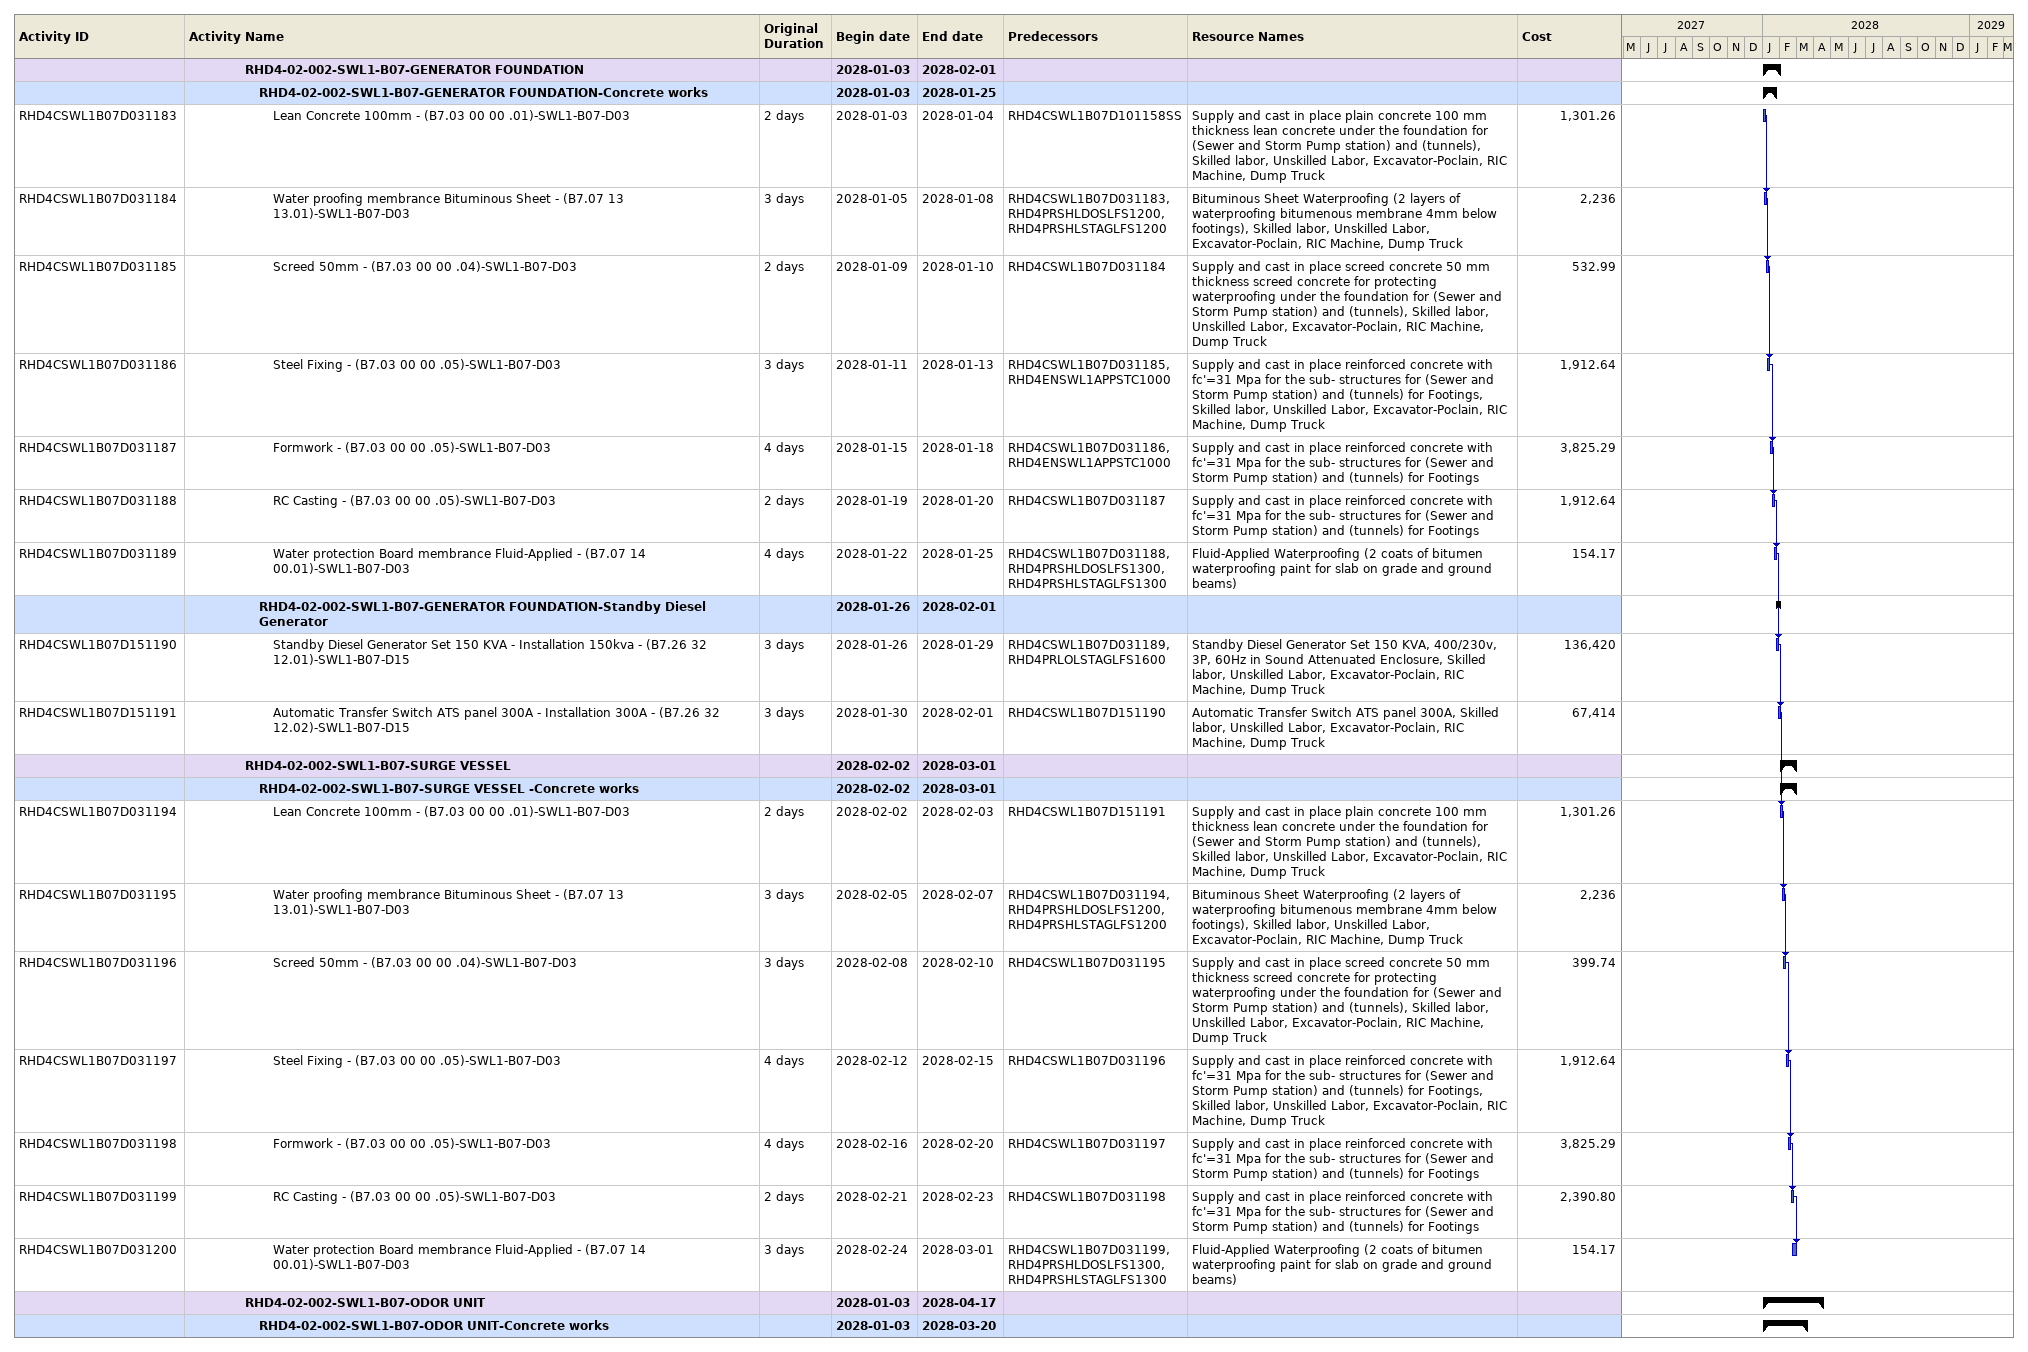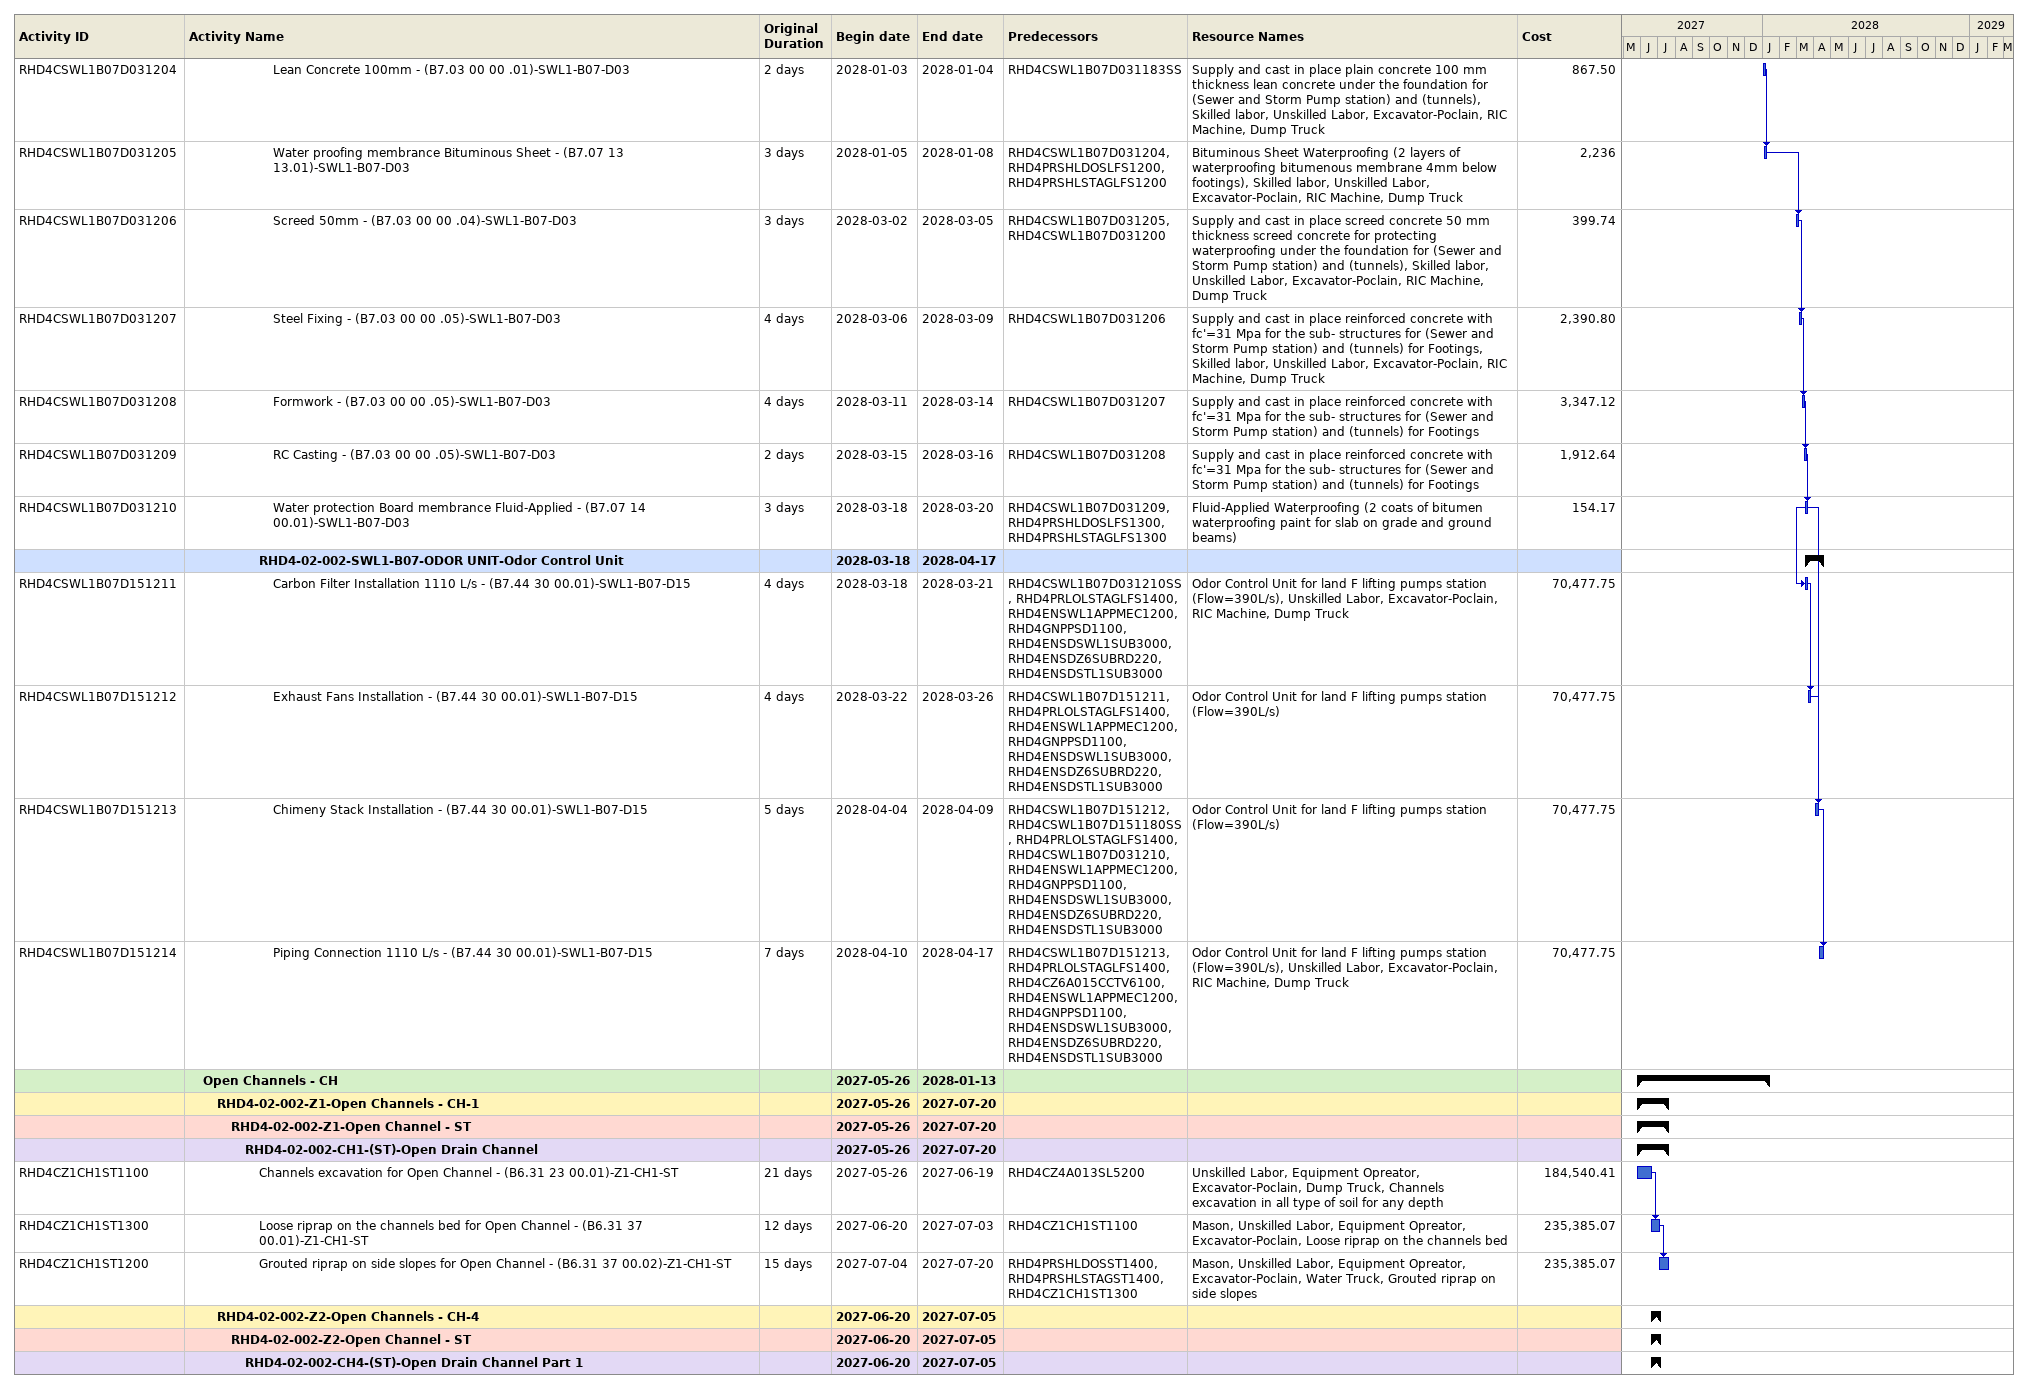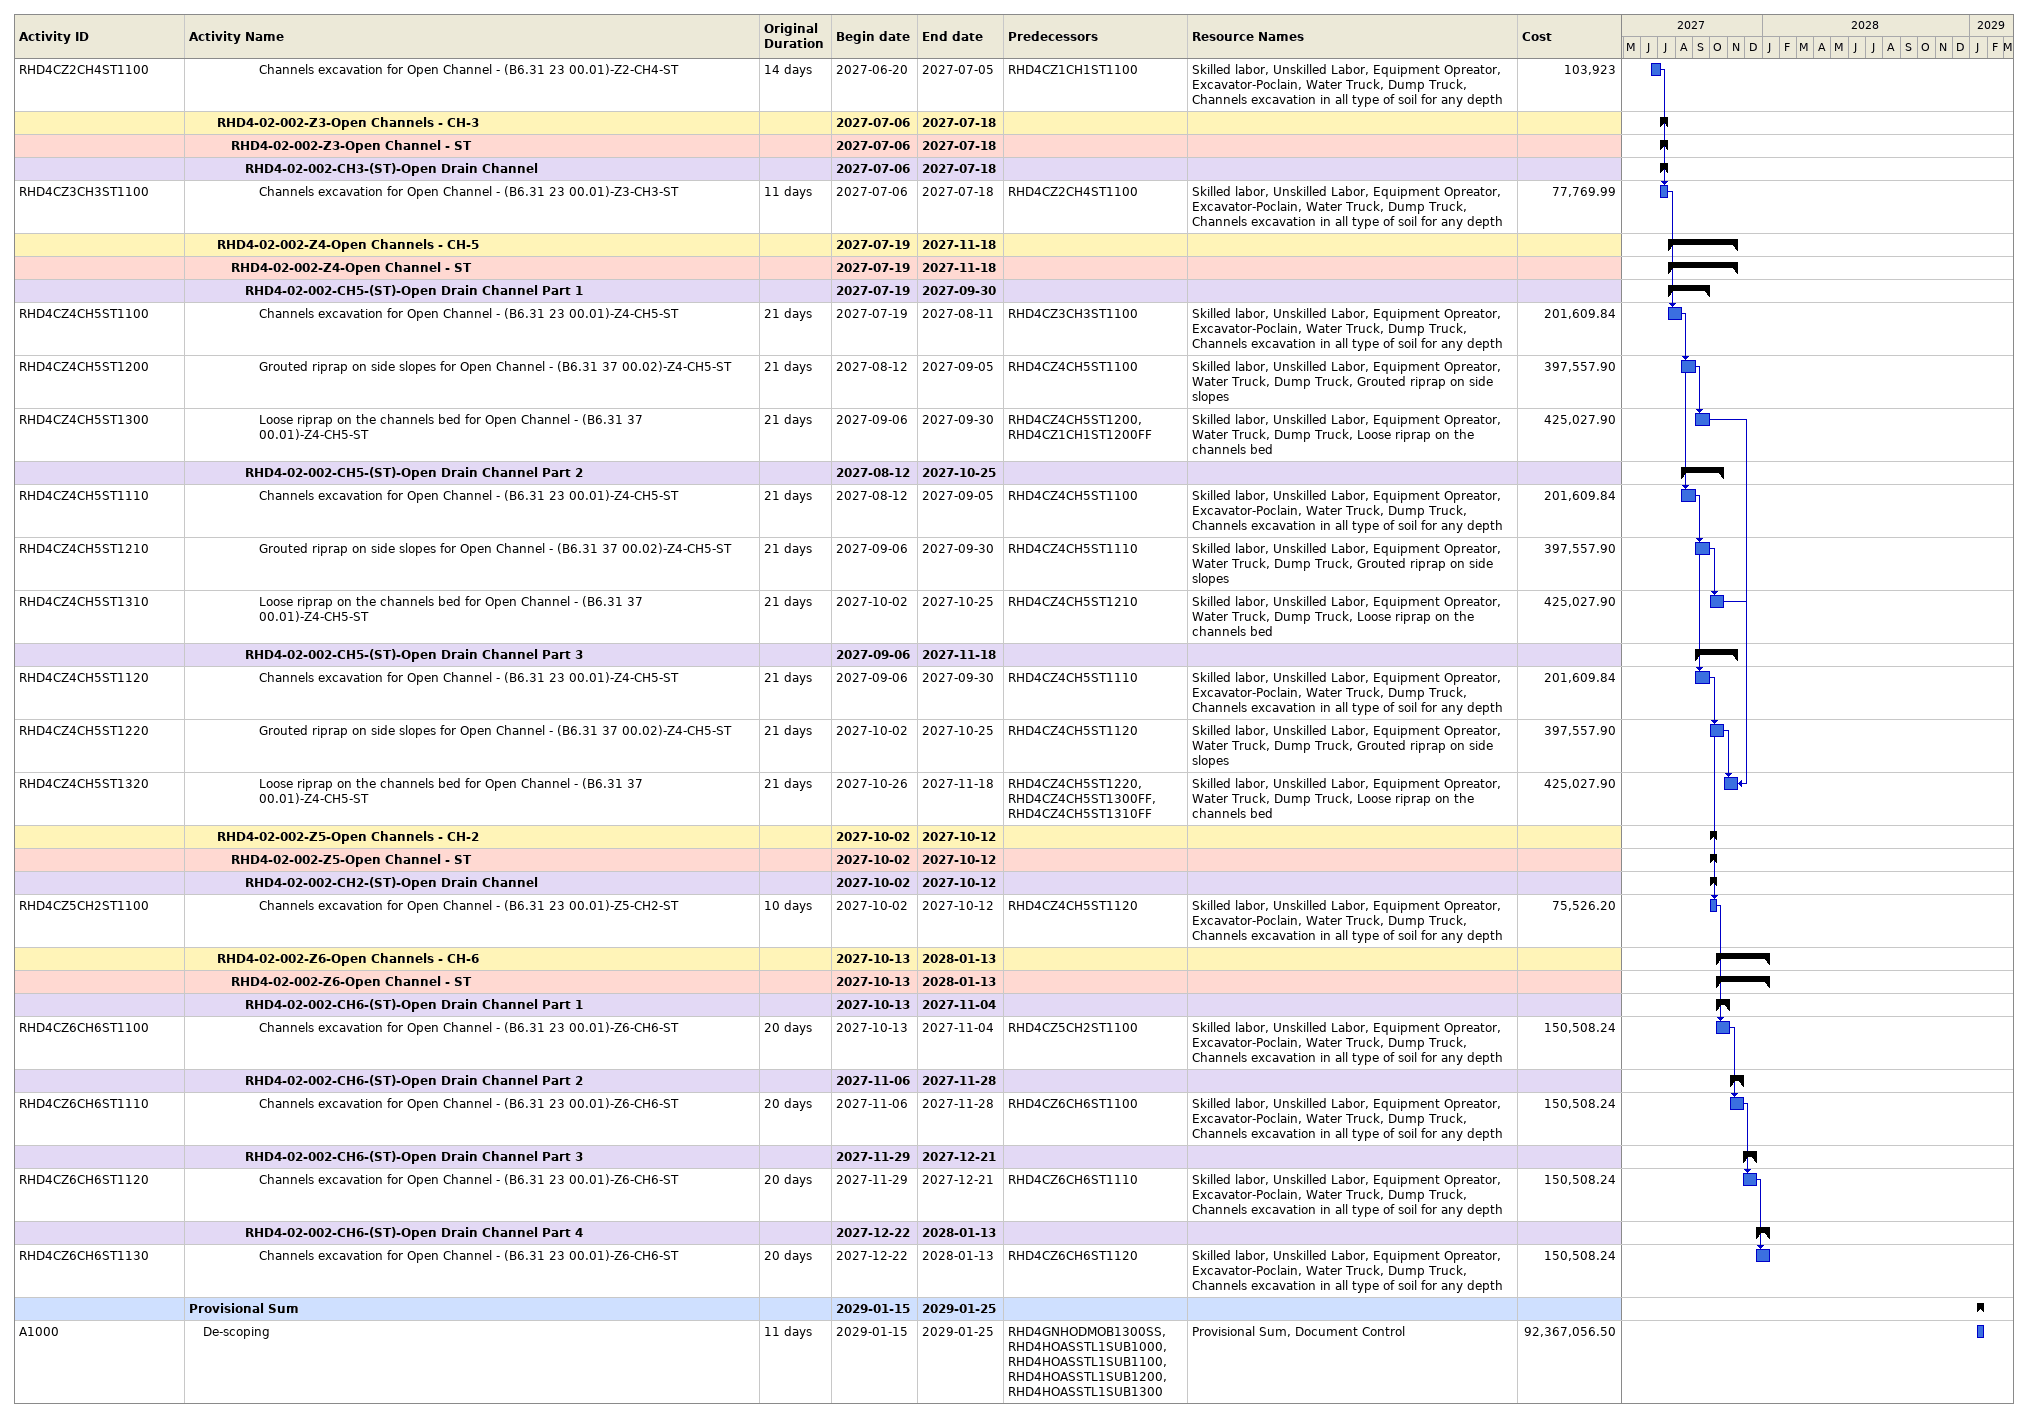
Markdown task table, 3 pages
| ID | Level | Task | Original duration | Start | Finish | Predecessors | Resources | Cost |
|---|---|---|---|---|---|---|---|---|
|  | 5 | **RHD4-02-002-SWL1-B07-GENERATOR FOUNDATION** |  | 2028-01-03 | 2028-02-01 |  |  |  |
|  | 6 | **RHD4-02-002-SWL1-B07-GENERATOR FOUNDATION-Concrete works** |  | 2028-01-03 | 2028-01-25 |  |  |  |
| RHD4CSWL1B07D031183 | 7 | Lean Concrete 100mm - (B7.03 00 00 .01)-SWL1-B07-D03 | 2d | 2028-01-03 | 2028-01-04 | RHD4CSWL1B07D101158SS | Supply and cast in place plain concrete 100 mm thickness lean concrete under the foundation for (Sewer and Storm Pump station) and (tunnels), Skilled labor, Unskilled Labor, Excavator-Poclain, RIC Machine, Dump Truck | 1301.26 |
| RHD4CSWL1B07D031184 | 7 | Water proofing membrance Bituminous Sheet - (B7.07 13 13.01)-SWL1-B07-D03 | 3d | 2028-01-05 | 2028-01-08 | RHD4CSWL1B07D031183, RHD4PRSHLDOSLFS1200, RHD4PRSHLSTAGLFS1200 | Bituminous Sheet Waterproofing (2 layers of waterproofing bitumenous membrane 4mm below footings), Skilled labor, Unskilled Labor, Excavator-Poclain, RIC Machine, Dump Truck | 2236 |
| RHD4CSWL1B07D031185 | 7 | Screed 50mm - (B7.03 00 00 .04)-SWL1-B07-D03 | 2d | 2028-01-09 | 2028-01-10 | RHD4CSWL1B07D031184 | Supply and cast in place screed concrete 50 mm thickness screed concrete for protecting waterproofing under the foundation for (Sewer and Storm Pump station) and (tunnels), Skilled labor, Unskilled Labor, Excavator-Poclain, RIC Machine, Dump Truck | 532.99 |
| RHD4CSWL1B07D031186 | 7 | Steel Fixing - (B7.03 00 00 .05)-SWL1-B07-D03 | 3d | 2028-01-11 | 2028-01-13 | RHD4CSWL1B07D031185, RHD4ENSWL1APPSTC1000 | Supply and cast in place reinforced concrete with fc'=31 Mpa for the sub- structures for (Sewer and Storm Pump station) and (tunnels) for Footings, Skilled labor, Unskilled Labor, Excavator-Poclain, RIC Machine, Dump Truck | 1912.64 |
| RHD4CSWL1B07D031187 | 7 | Formwork - (B7.03 00 00 .05)-SWL1-B07-D03 | 4d | 2028-01-15 | 2028-01-18 | RHD4CSWL1B07D031186, RHD4ENSWL1APPSTC1000 | Supply and cast in place reinforced concrete with fc'=31 Mpa for the sub- structures for (Sewer and Storm Pump station) and (tunnels) for Footings | 3825.29 |
| RHD4CSWL1B07D031188 | 7 | RC Casting - (B7.03 00 00 .05)-SWL1-B07-D03 | 2d | 2028-01-19 | 2028-01-20 | RHD4CSWL1B07D031187 | Supply and cast in place reinforced concrete with fc'=31 Mpa for the sub- structures for (Sewer and Storm Pump station) and (tunnels) for Footings | 1912.64 |
| RHD4CSWL1B07D031189 | 7 | Water protection Board membrance Fluid-Applied - (B7.07 14 00.01)-SWL1-B07-D03 | 4d | 2028-01-22 | 2028-01-25 | RHD4CSWL1B07D031188, RHD4PRSHLDOSLFS1300, RHD4PRSHLSTAGLFS1300 | Fluid-Applied Waterproofing (2 coats of bitumen waterproofing paint for slab on grade and ground beams) | 154.17 |
|  | 6 | **RHD4-02-002-SWL1-B07-GENERATOR FOUNDATION-Standby Diesel Generator** |  | 2028-01-26 | 2028-02-01 |  |  |  |
| RHD4CSWL1B07D151190 | 7 | Standby Diesel Generator Set 150 KVA - Installation 150kva - (B7.26 32 12.01)-SWL1-B07-D15 | 3d | 2028-01-26 | 2028-01-29 | RHD4CSWL1B07D031189, RHD4PRLOLSTAGLFS1600 | Standby Diesel Generator Set 150 KVA, 400/230v, 3P, 60Hz in Sound Attenuated Enclosure, Skilled labor, Unskilled Labor, Excavator-Poclain, RIC Machine, Dump Truck | 136420 |
| RHD4CSWL1B07D151191 | 7 | Automatic Transfer Switch ATS panel 300A - Installation 300A - (B7.26 32 12.02)-SWL1-B07-D15 | 3d | 2028-01-30 | 2028-02-01 | RHD4CSWL1B07D151190 | Automatic Transfer Switch ATS panel 300A, Skilled labor, Unskilled Labor, Excavator-Poclain, RIC Machine, Dump Truck | 67414 |
|  | 5 | **RHD4-02-002-SWL1-B07-SURGE VESSEL** |  | 2028-02-02 | 2028-03-01 |  |  |  |
|  | 6 | **RHD4-02-002-SWL1-B07-SURGE VESSEL -Concrete works** |  | 2028-02-02 | 2028-03-01 |  |  |  |
| RHD4CSWL1B07D031194 | 7 | Lean Concrete 100mm - (B7.03 00 00 .01)-SWL1-B07-D03 | 2d | 2028-02-02 | 2028-02-03 | RHD4CSWL1B07D151191 | Supply and cast in place plain concrete 100 mm thickness lean concrete under the foundation for (Sewer and Storm Pump station) and (tunnels), Skilled labor, Unskilled Labor, Excavator-Poclain, RIC Machine, Dump Truck | 1301.26 |
| RHD4CSWL1B07D031195 | 7 | Water proofing membrance Bituminous Sheet - (B7.07 13 13.01)-SWL1-B07-D03 | 3d | 2028-02-05 | 2028-02-07 | RHD4CSWL1B07D031194, RHD4PRSHLDOSLFS1200, RHD4PRSHLSTAGLFS1200 | Bituminous Sheet Waterproofing (2 layers of waterproofing bitumenous membrane 4mm below footings), Skilled labor, Unskilled Labor, Excavator-Poclain, RIC Machine, Dump Truck | 2236 |
| RHD4CSWL1B07D031196 | 7 | Screed 50mm - (B7.03 00 00 .04)-SWL1-B07-D03 | 3d | 2028-02-08 | 2028-02-10 | RHD4CSWL1B07D031195 | Supply and cast in place screed concrete 50 mm thickness screed concrete for protecting waterproofing under the foundation for (Sewer and Storm Pump station) and (tunnels), Skilled labor, Unskilled Labor, Excavator-Poclain, RIC Machine, Dump Truck | 399.74 |
| RHD4CSWL1B07D031197 | 7 | Steel Fixing - (B7.03 00 00 .05)-SWL1-B07-D03 | 4d | 2028-02-12 | 2028-02-15 | RHD4CSWL1B07D031196 | Supply and cast in place reinforced concrete with fc'=31 Mpa for the sub- structures for (Sewer and Storm Pump station) and (tunnels) for Footings, Skilled labor, Unskilled Labor, Excavator-Poclain, RIC Machine, Dump Truck | 1912.64 |
| RHD4CSWL1B07D031198 | 7 | Formwork - (B7.03 00 00 .05)-SWL1-B07-D03 | 4d | 2028-02-16 | 2028-02-20 | RHD4CSWL1B07D031197 | Supply and cast in place reinforced concrete with fc'=31 Mpa for the sub- structures for (Sewer and Storm Pump station) and (tunnels) for Footings | 3825.29 |
| RHD4CSWL1B07D031199 | 7 | RC Casting - (B7.03 00 00 .05)-SWL1-B07-D03 | 2d | 2028-02-21 | 2028-02-23 | RHD4CSWL1B07D031198 | Supply and cast in place reinforced concrete with fc'=31 Mpa for the sub- structures for (Sewer and Storm Pump station) and (tunnels) for Footings | 2390.80 |
| RHD4CSWL1B07D031200 | 7 | Water protection Board membrance Fluid-Applied - (B7.07 14 00.01)-SWL1-B07-D03 | 3d | 2028-02-24 | 2028-03-01 | RHD4CSWL1B07D031199, RHD4PRSHLDOSLFS1300, RHD4PRSHLSTAGLFS1300 | Fluid-Applied Waterproofing (2 coats of bitumen waterproofing paint for slab on grade and ground beams) | 154.17 |
|  | 5 | **RHD4-02-002-SWL1-B07-ODOR UNIT** |  | 2028-01-03 | 2028-04-17 |  |  |  |
|  | 6 | **RHD4-02-002-SWL1-B07-ODOR UNIT-Concrete works** |  | 2028-01-03 | 2028-03-20 |  |  |  |
| RHD4CSWL1B07D031204 | 7 | Lean Concrete 100mm - (B7.03 00 00 .01)-SWL1-B07-D03 | 2d | 2028-01-03 | 2028-01-04 | RHD4CSWL1B07D031183SS | Supply and cast in place plain concrete 100 mm thickness lean concrete under the foundation for (Sewer and Storm Pump station) and (tunnels), Skilled labor, Unskilled Labor, Excavator-Poclain, RIC Machine, Dump Truck | 867.50 |
| RHD4CSWL1B07D031205 | 7 | Water proofing membrance Bituminous Sheet - (B7.07 13 13.01)-SWL1-B07-D03 | 3d | 2028-01-05 | 2028-01-08 | RHD4CSWL1B07D031204, RHD4PRSHLDOSLFS1200, RHD4PRSHLSTAGLFS1200 | Bituminous Sheet Waterproofing (2 layers of waterproofing bitumenous membrane 4mm below footings), Skilled labor, Unskilled Labor, Excavator-Poclain, RIC Machine, Dump Truck | 2236 |
| RHD4CSWL1B07D031206 | 7 | Screed 50mm - (B7.03 00 00 .04)-SWL1-B07-D03 | 3d | 2028-03-02 | 2028-03-05 | RHD4CSWL1B07D031205, RHD4CSWL1B07D031200 | Supply and cast in place screed concrete 50 mm thickness screed concrete for protecting waterproofing under the foundation for (Sewer and Storm Pump station) and (tunnels), Skilled labor, Unskilled Labor, Excavator-Poclain, RIC Machine, Dump Truck | 399.74 |
| RHD4CSWL1B07D031207 | 7 | Steel Fixing - (B7.03 00 00 .05)-SWL1-B07-D03 | 4d | 2028-03-06 | 2028-03-09 | RHD4CSWL1B07D031206 | Supply and cast in place reinforced concrete with fc'=31 Mpa for the sub- structures for (Sewer and Storm Pump station) and (tunnels) for Footings, Skilled labor, Unskilled Labor, Excavator-Poclain, RIC Machine, Dump Truck | 2390.80 |
| RHD4CSWL1B07D031208 | 7 | Formwork - (B7.03 00 00 .05)-SWL1-B07-D03 | 4d | 2028-03-11 | 2028-03-14 | RHD4CSWL1B07D031207 | Supply and cast in place reinforced concrete with fc'=31 Mpa for the sub- structures for (Sewer and Storm Pump station) and (tunnels) for Footings | 3347.12 |
| RHD4CSWL1B07D031209 | 7 | RC Casting - (B7.03 00 00 .05)-SWL1-B07-D03 | 2d | 2028-03-15 | 2028-03-16 | RHD4CSWL1B07D031208 | Supply and cast in place reinforced concrete with fc'=31 Mpa for the sub- structures for (Sewer and Storm Pump station) and (tunnels) for Footings | 1912.64 |
| RHD4CSWL1B07D031210 | 7 | Water protection Board membrance Fluid-Applied - (B7.07 14 00.01)-SWL1-B07-D03 | 3d | 2028-03-18 | 2028-03-20 | RHD4CSWL1B07D031209, RHD4PRSHLDOSLFS1300, RHD4PRSHLSTAGLFS1300 | Fluid-Applied Waterproofing (2 coats of bitumen waterproofing paint for slab on grade and ground beams) | 154.17 |
|  | 6 | **RHD4-02-002-SWL1-B07-ODOR UNIT-Odor Control Unit** |  | 2028-03-18 | 2028-04-17 |  |  |  |
| RHD4CSWL1B07D151211 | 7 | Carbon Filter Installation 1110 L/s - (B7.44 30 00.01)-SWL1-B07-D15 | 4d | 2028-03-18 | 2028-03-21 | RHD4CSWL1B07D031210SS, RHD4PRLOLSTAGLFS1400, RHD4ENSWL1APPMEC1200, RHD4GNPPSD1100, RHD4ENSDSWL1SUB3000, RHD4ENSDZ6SUBRD220, RHD4ENSDSTL1SUB3000 | Odor Control Unit for land F lifting pumps station (Flow=390L/s), Unskilled Labor, Excavator-Poclain, RIC Machine, Dump Truck | 70477.75 |
| RHD4CSWL1B07D151212 | 7 | Exhaust Fans Installation - (B7.44 30 00.01)-SWL1-B07-D15 | 4d | 2028-03-22 | 2028-03-26 | RHD4CSWL1B07D151211, RHD4PRLOLSTAGLFS1400, RHD4ENSWL1APPMEC1200, RHD4GNPPSD1100, RHD4ENSDSWL1SUB3000, RHD4ENSDZ6SUBRD220, RHD4ENSDSTL1SUB3000 | Odor Control Unit for land F lifting pumps station (Flow=390L/s) | 70477.75 |
| RHD4CSWL1B07D151213 | 7 | Chimeny Stack Installation - (B7.44 30 00.01)-SWL1-B07-D15 | 5d | 2028-04-04 | 2028-04-09 | RHD4CSWL1B07D151212, RHD4CSWL1B07D151180SS, RHD4PRLOLSTAGLFS1400, RHD4CSWL1B07D031210, RHD4ENSWL1APPMEC1200, RHD4GNPPSD1100, RHD4ENSDSWL1SUB3000, RHD4ENSDZ6SUBRD220, RHD4ENSDSTL1SUB3000 | Odor Control Unit for land F lifting pumps station (Flow=390L/s) | 70477.75 |
| RHD4CSWL1B07D151214 | 7 | Piping Connection 1110 L/s - (B7.44 30 00.01)-SWL1-B07-D15 | 7d | 2028-04-10 | 2028-04-17 | RHD4CSWL1B07D151213, RHD4PRLOLSTAGLFS1400, RHD4CZ6A015CCTV6100, RHD4ENSWL1APPMEC1200, RHD4GNPPSD1100, RHD4ENSDSWL1SUB3000, RHD4ENSDZ6SUBRD220, RHD4ENSDSTL1SUB3000 | Odor Control Unit for land F lifting pumps station (Flow=390L/s), Unskilled Labor, Excavator-Poclain, RIC Machine, Dump Truck | 70477.75 |
|  | 2 | **Open Channels - CH** |  | 2027-05-26 | 2028-01-13 |  |  |  |
|  | 3 | **RHD4-02-002-Z1-Open Channels - CH-1** |  | 2027-05-26 | 2027-07-20 |  |  |  |
|  | 4 | **RHD4-02-002-Z1-Open Channel - ST** |  | 2027-05-26 | 2027-07-20 |  |  |  |
|  | 5 | **RHD4-02-002-CH1-(ST)-Open Drain Channel** |  | 2027-05-26 | 2027-07-20 |  |  |  |
| RHD4CZ1CH1ST1100 | 6 | Channels excavation for Open Channel - (B6.31 23 00.01)-Z1-CH1-ST | 21d | 2027-05-26 | 2027-06-19 | RHD4CZ4A013SL5200 | Unskilled Labor, Equipment Opreator, Excavator-Poclain, Dump Truck, Channels excavation in all type of soil for any depth | 184540.41 |
| RHD4CZ1CH1ST1300 | 6 | Loose riprap on the channels bed for Open Channel - (B6.31 37 00.01)-Z1-CH1-ST | 12d | 2027-06-20 | 2027-07-03 | RHD4CZ1CH1ST1100 | Mason, Unskilled Labor, Equipment Opreator, Excavator-Poclain, Loose riprap on the channels bed | 235385.07 |
| RHD4CZ1CH1ST1200 | 6 | Grouted riprap on side slopes for Open Channel - (B6.31 37 00.02)-Z1-CH1-ST | 15d | 2027-07-04 | 2027-07-20 | RHD4PRSHLDOSST1400, RHD4PRSHLSTAGST1400, RHD4CZ1CH1ST1300 | Mason, Unskilled Labor, Equipment Opreator, Excavator-Poclain, Water Truck, Grouted riprap on side slopes | 235385.07 |
|  | 3 | **RHD4-02-002-Z2-Open Channels - CH-4** |  | 2027-06-20 | 2027-07-05 |  |  |  |
|  | 4 | **RHD4-02-002-Z2-Open Channel - ST** |  | 2027-06-20 | 2027-07-05 |  |  |  |
|  | 5 | **RHD4-02-002-CH4-(ST)-Open Drain Channel Part 1** |  | 2027-06-20 | 2027-07-05 |  |  |  |
| RHD4CZ2CH4ST1100 | 6 | Channels excavation for Open Channel - (B6.31 23 00.01)-Z2-CH4-ST | 14d | 2027-06-20 | 2027-07-05 | RHD4CZ1CH1ST1100 | Skilled labor, Unskilled Labor, Equipment Opreator, Excavator-Poclain, Water Truck, Dump Truck, Channels excavation in all type of soil for any depth | 103923 |
|  | 3 | **RHD4-02-002-Z3-Open Channels - CH-3** |  | 2027-07-06 | 2027-07-18 |  |  |  |
|  | 4 | **RHD4-02-002-Z3-Open Channel - ST** |  | 2027-07-06 | 2027-07-18 |  |  |  |
|  | 5 | **RHD4-02-002-CH3-(ST)-Open Drain Channel** |  | 2027-07-06 | 2027-07-18 |  |  |  |
| RHD4CZ3CH3ST1100 | 6 | Channels excavation for Open Channel - (B6.31 23 00.01)-Z3-CH3-ST | 11d | 2027-07-06 | 2027-07-18 | RHD4CZ2CH4ST1100 | Skilled labor, Unskilled Labor, Equipment Opreator, Excavator-Poclain, Water Truck, Dump Truck, Channels excavation in all type of soil for any depth | 77769.99 |
|  | 3 | **RHD4-02-002-Z4-Open Channels - CH-5** |  | 2027-07-19 | 2027-11-18 |  |  |  |
|  | 4 | **RHD4-02-002-Z4-Open Channel - ST** |  | 2027-07-19 | 2027-11-18 |  |  |  |
|  | 5 | **RHD4-02-002-CH5-(ST)-Open Drain Channel Part 1** |  | 2027-07-19 | 2027-09-30 |  |  |  |
| RHD4CZ4CH5ST1100 | 6 | Channels excavation for Open Channel - (B6.31 23 00.01)-Z4-CH5-ST | 21d | 2027-07-19 | 2027-08-11 | RHD4CZ3CH3ST1100 | Skilled labor, Unskilled Labor, Equipment Opreator, Excavator-Poclain, Water Truck, Dump Truck, Channels excavation in all type of soil for any depth | 201609.84 |
| RHD4CZ4CH5ST1200 | 6 | Grouted riprap on side slopes for Open Channel - (B6.31 37 00.02)-Z4-CH5-ST | 21d | 2027-08-12 | 2027-09-05 | RHD4CZ4CH5ST1100 | Skilled labor, Unskilled Labor, Equipment Opreator, Water Truck, Dump Truck, Grouted riprap on side slopes | 397557.90 |
| RHD4CZ4CH5ST1300 | 6 | Loose riprap on the channels bed for Open Channel - (B6.31 37 00.01)-Z4-CH5-ST | 21d | 2027-09-06 | 2027-09-30 | RHD4CZ4CH5ST1200, RHD4CZ1CH1ST1200FF | Skilled labor, Unskilled Labor, Equipment Opreator, Water Truck, Dump Truck, Loose riprap on the channels bed | 425027.90 |
|  | 5 | **RHD4-02-002-CH5-(ST)-Open Drain Channel Part 2** |  | 2027-08-12 | 2027-10-25 |  |  |  |
| RHD4CZ4CH5ST1110 | 6 | Channels excavation for Open Channel - (B6.31 23 00.01)-Z4-CH5-ST | 21d | 2027-08-12 | 2027-09-05 | RHD4CZ4CH5ST1100 | Skilled labor, Unskilled Labor, Equipment Opreator, Excavator-Poclain, Water Truck, Dump Truck, Channels excavation in all type of soil for any depth | 201609.84 |
| RHD4CZ4CH5ST1210 | 6 | Grouted riprap on side slopes for Open Channel - (B6.31 37 00.02)-Z4-CH5-ST | 21d | 2027-09-06 | 2027-09-30 | RHD4CZ4CH5ST1110 | Skilled labor, Unskilled Labor, Equipment Opreator, Water Truck, Dump Truck, Grouted riprap on side slopes | 397557.90 |
| RHD4CZ4CH5ST1310 | 6 | Loose riprap on the channels bed for Open Channel - (B6.31 37 00.01)-Z4-CH5-ST | 21d | 2027-10-02 | 2027-10-25 | RHD4CZ4CH5ST1210 | Skilled labor, Unskilled Labor, Equipment Opreator, Water Truck, Dump Truck, Loose riprap on the channels bed | 425027.90 |
|  | 5 | **RHD4-02-002-CH5-(ST)-Open Drain Channel Part 3** |  | 2027-09-06 | 2027-11-18 |  |  |  |
| RHD4CZ4CH5ST1120 | 6 | Channels excavation for Open Channel - (B6.31 23 00.01)-Z4-CH5-ST | 21d | 2027-09-06 | 2027-09-30 | RHD4CZ4CH5ST1110 | Skilled labor, Unskilled Labor, Equipment Opreator, Excavator-Poclain, Water Truck, Dump Truck, Channels excavation in all type of soil for any depth | 201609.84 |
| RHD4CZ4CH5ST1220 | 6 | Grouted riprap on side slopes for Open Channel - (B6.31 37 00.02)-Z4-CH5-ST | 21d | 2027-10-02 | 2027-10-25 | RHD4CZ4CH5ST1120 | Skilled labor, Unskilled Labor, Equipment Opreator, Water Truck, Dump Truck, Grouted riprap on side slopes | 397557.90 |
| RHD4CZ4CH5ST1320 | 6 | Loose riprap on the channels bed for Open Channel - (B6.31 37 00.01)-Z4-CH5-ST | 21d | 2027-10-26 | 2027-11-18 | RHD4CZ4CH5ST1220, RHD4CZ4CH5ST1300FF, RHD4CZ4CH5ST1310FF | Skilled labor, Unskilled Labor, Equipment Opreator, Water Truck, Dump Truck, Loose riprap on the channels bed | 425027.90 |
|  | 3 | **RHD4-02-002-Z5-Open Channels - CH-2** |  | 2027-10-02 | 2027-10-12 |  |  |  |
|  | 4 | **RHD4-02-002-Z5-Open Channel - ST** |  | 2027-10-02 | 2027-10-12 |  |  |  |
|  | 5 | **RHD4-02-002-CH2-(ST)-Open Drain Channel** |  | 2027-10-02 | 2027-10-12 |  |  |  |
| RHD4CZ5CH2ST1100 | 6 | Channels excavation for Open Channel - (B6.31 23 00.01)-Z5-CH2-ST | 10d | 2027-10-02 | 2027-10-12 | RHD4CZ4CH5ST1120 | Skilled labor, Unskilled Labor, Equipment Opreator, Excavator-Poclain, Water Truck, Dump Truck, Channels excavation in all type of soil for any depth | 75526.20 |
|  | 3 | **RHD4-02-002-Z6-Open Channels - CH-6** |  | 2027-10-13 | 2028-01-13 |  |  |  |
|  | 4 | **RHD4-02-002-Z6-Open Channel - ST** |  | 2027-10-13 | 2028-01-13 |  |  |  |
|  | 5 | **RHD4-02-002-CH6-(ST)-Open Drain Channel Part 1** |  | 2027-10-13 | 2027-11-04 |  |  |  |
| RHD4CZ6CH6ST1100 | 6 | Channels excavation for Open Channel - (B6.31 23 00.01)-Z6-CH6-ST | 20d | 2027-10-13 | 2027-11-04 | RHD4CZ5CH2ST1100 | Skilled labor, Unskilled Labor, Equipment Opreator, Excavator-Poclain, Water Truck, Dump Truck, Channels excavation in all type of soil for any depth | 150508.24 |
|  | 5 | **RHD4-02-002-CH6-(ST)-Open Drain Channel Part 2** |  | 2027-11-06 | 2027-11-28 |  |  |  |
| RHD4CZ6CH6ST1110 | 6 | Channels excavation for Open Channel - (B6.31 23 00.01)-Z6-CH6-ST | 20d | 2027-11-06 | 2027-11-28 | RHD4CZ6CH6ST1100 | Skilled labor, Unskilled Labor, Equipment Opreator, Excavator-Poclain, Water Truck, Dump Truck, Channels excavation in all type of soil for any depth | 150508.24 |
|  | 5 | **RHD4-02-002-CH6-(ST)-Open Drain Channel Part 3** |  | 2027-11-29 | 2027-12-21 |  |  |  |
| RHD4CZ6CH6ST1120 | 6 | Channels excavation for Open Channel - (B6.31 23 00.01)-Z6-CH6-ST | 20d | 2027-11-29 | 2027-12-21 | RHD4CZ6CH6ST1110 | Skilled labor, Unskilled Labor, Equipment Opreator, Excavator-Poclain, Water Truck, Dump Truck, Channels excavation in all type of soil for any depth | 150508.24 |
|  | 5 | **RHD4-02-002-CH6-(ST)-Open Drain Channel Part 4** |  | 2027-12-22 | 2028-01-13 |  |  |  |
| RHD4CZ6CH6ST1130 | 6 | Channels excavation for Open Channel - (B6.31 23 00.01)-Z6-CH6-ST | 20d | 2027-12-22 | 2028-01-13 | RHD4CZ6CH6ST1120 | Skilled labor, Unskilled Labor, Equipment Opreator, Excavator-Poclain, Water Truck, Dump Truck, Channels excavation in all type of soil for any depth | 150508.24 |
|  | 1 | **Provisional Sum** |  | 2029-01-15 | 2029-01-25 |  |  |  |
| A1000 | 2 | De-scoping | 11d | 2029-01-15 | 2029-01-25 | RHD4GNHODMOB1300SS, RHD4HOASSTL1SUB1000, RHD4HOASSTL1SUB1100, RHD4HOASSTL1SUB1200, RHD4HOASSTL1SUB1300 | Provisional Sum, Document Control | 92367056.50 |
